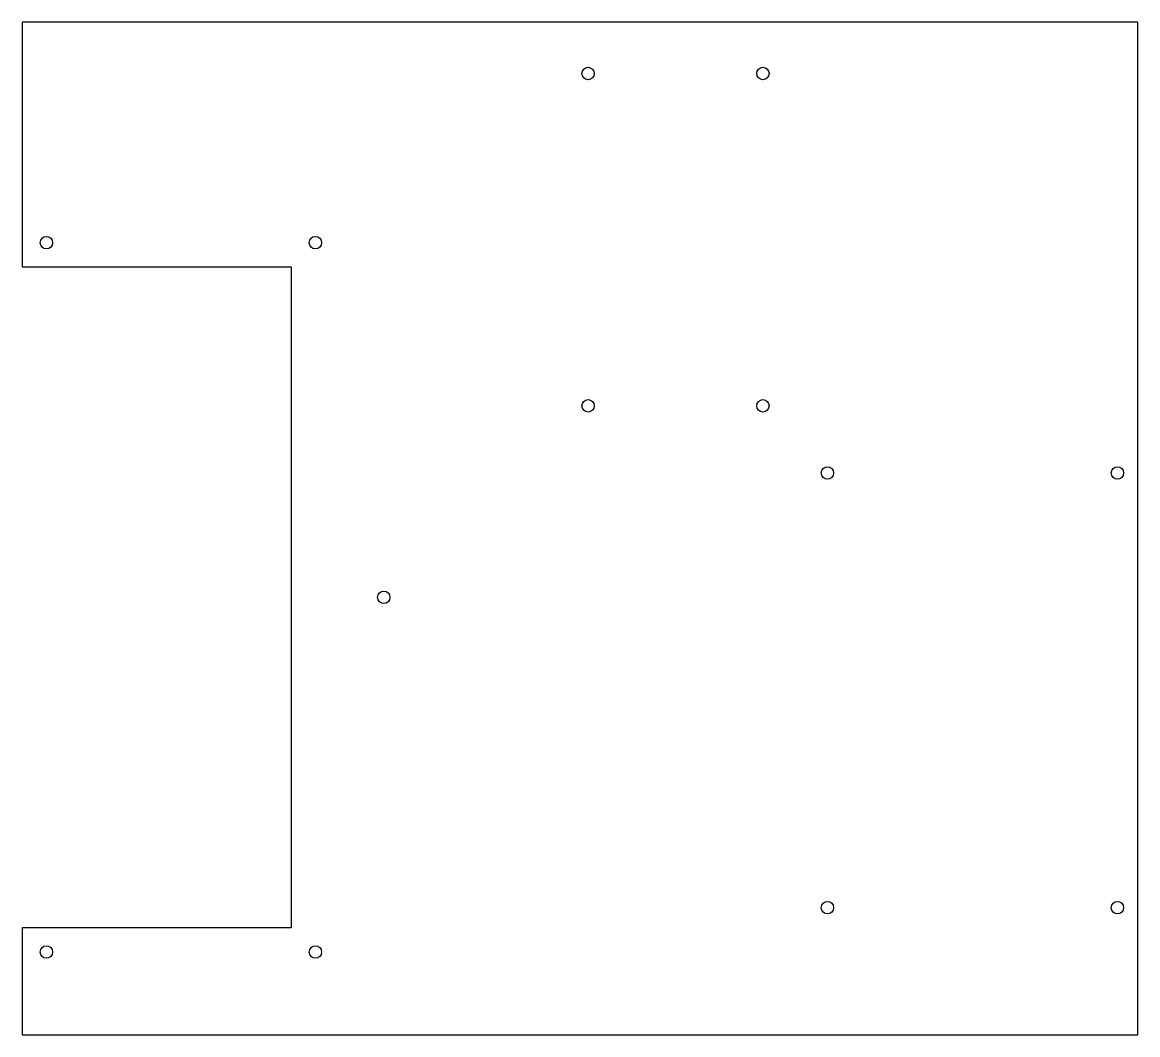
# Model space of a CAD drawing. Header units: millimetres. Extents: x -77 to 85, y -106 to 42.
import ezdxf

# ---------------------------------------------------------------- set-up
doc = ezdxf.new("R2010")
doc.units = ezdxf.units.MM
doc.layers.get('0').update_dxf_attribs({"linetype": 'CONTINUOUS'})

msp = doc.modelspace()

# ---------------------------------------------------------------- linework, layer by layer
msp.add_lwpolyline([(-38.25, 6), (-38.25, -90), (-77.32, -90), (-77.32, -105.5), (84.68, -105.5), (84.68, 41.5), (-77.32, 41.5), (-77.32, 6)], close=True)
for centre in [(4.851, 34.071), (30.251, 34.071), (-73.82, 9.5), (-34.75, 9.5), (4.851, -14.189), (30.251, -14.189), (39.62, -23.94), (81.74, -23.94), (-24.82, -42), (39.62, -87.06), (81.74, -87.06), (-73.82, -93.5), (-34.75, -93.5)]:
    msp.add_circle(centre, 0.9)

doc.saveas('drawing.dxf')
